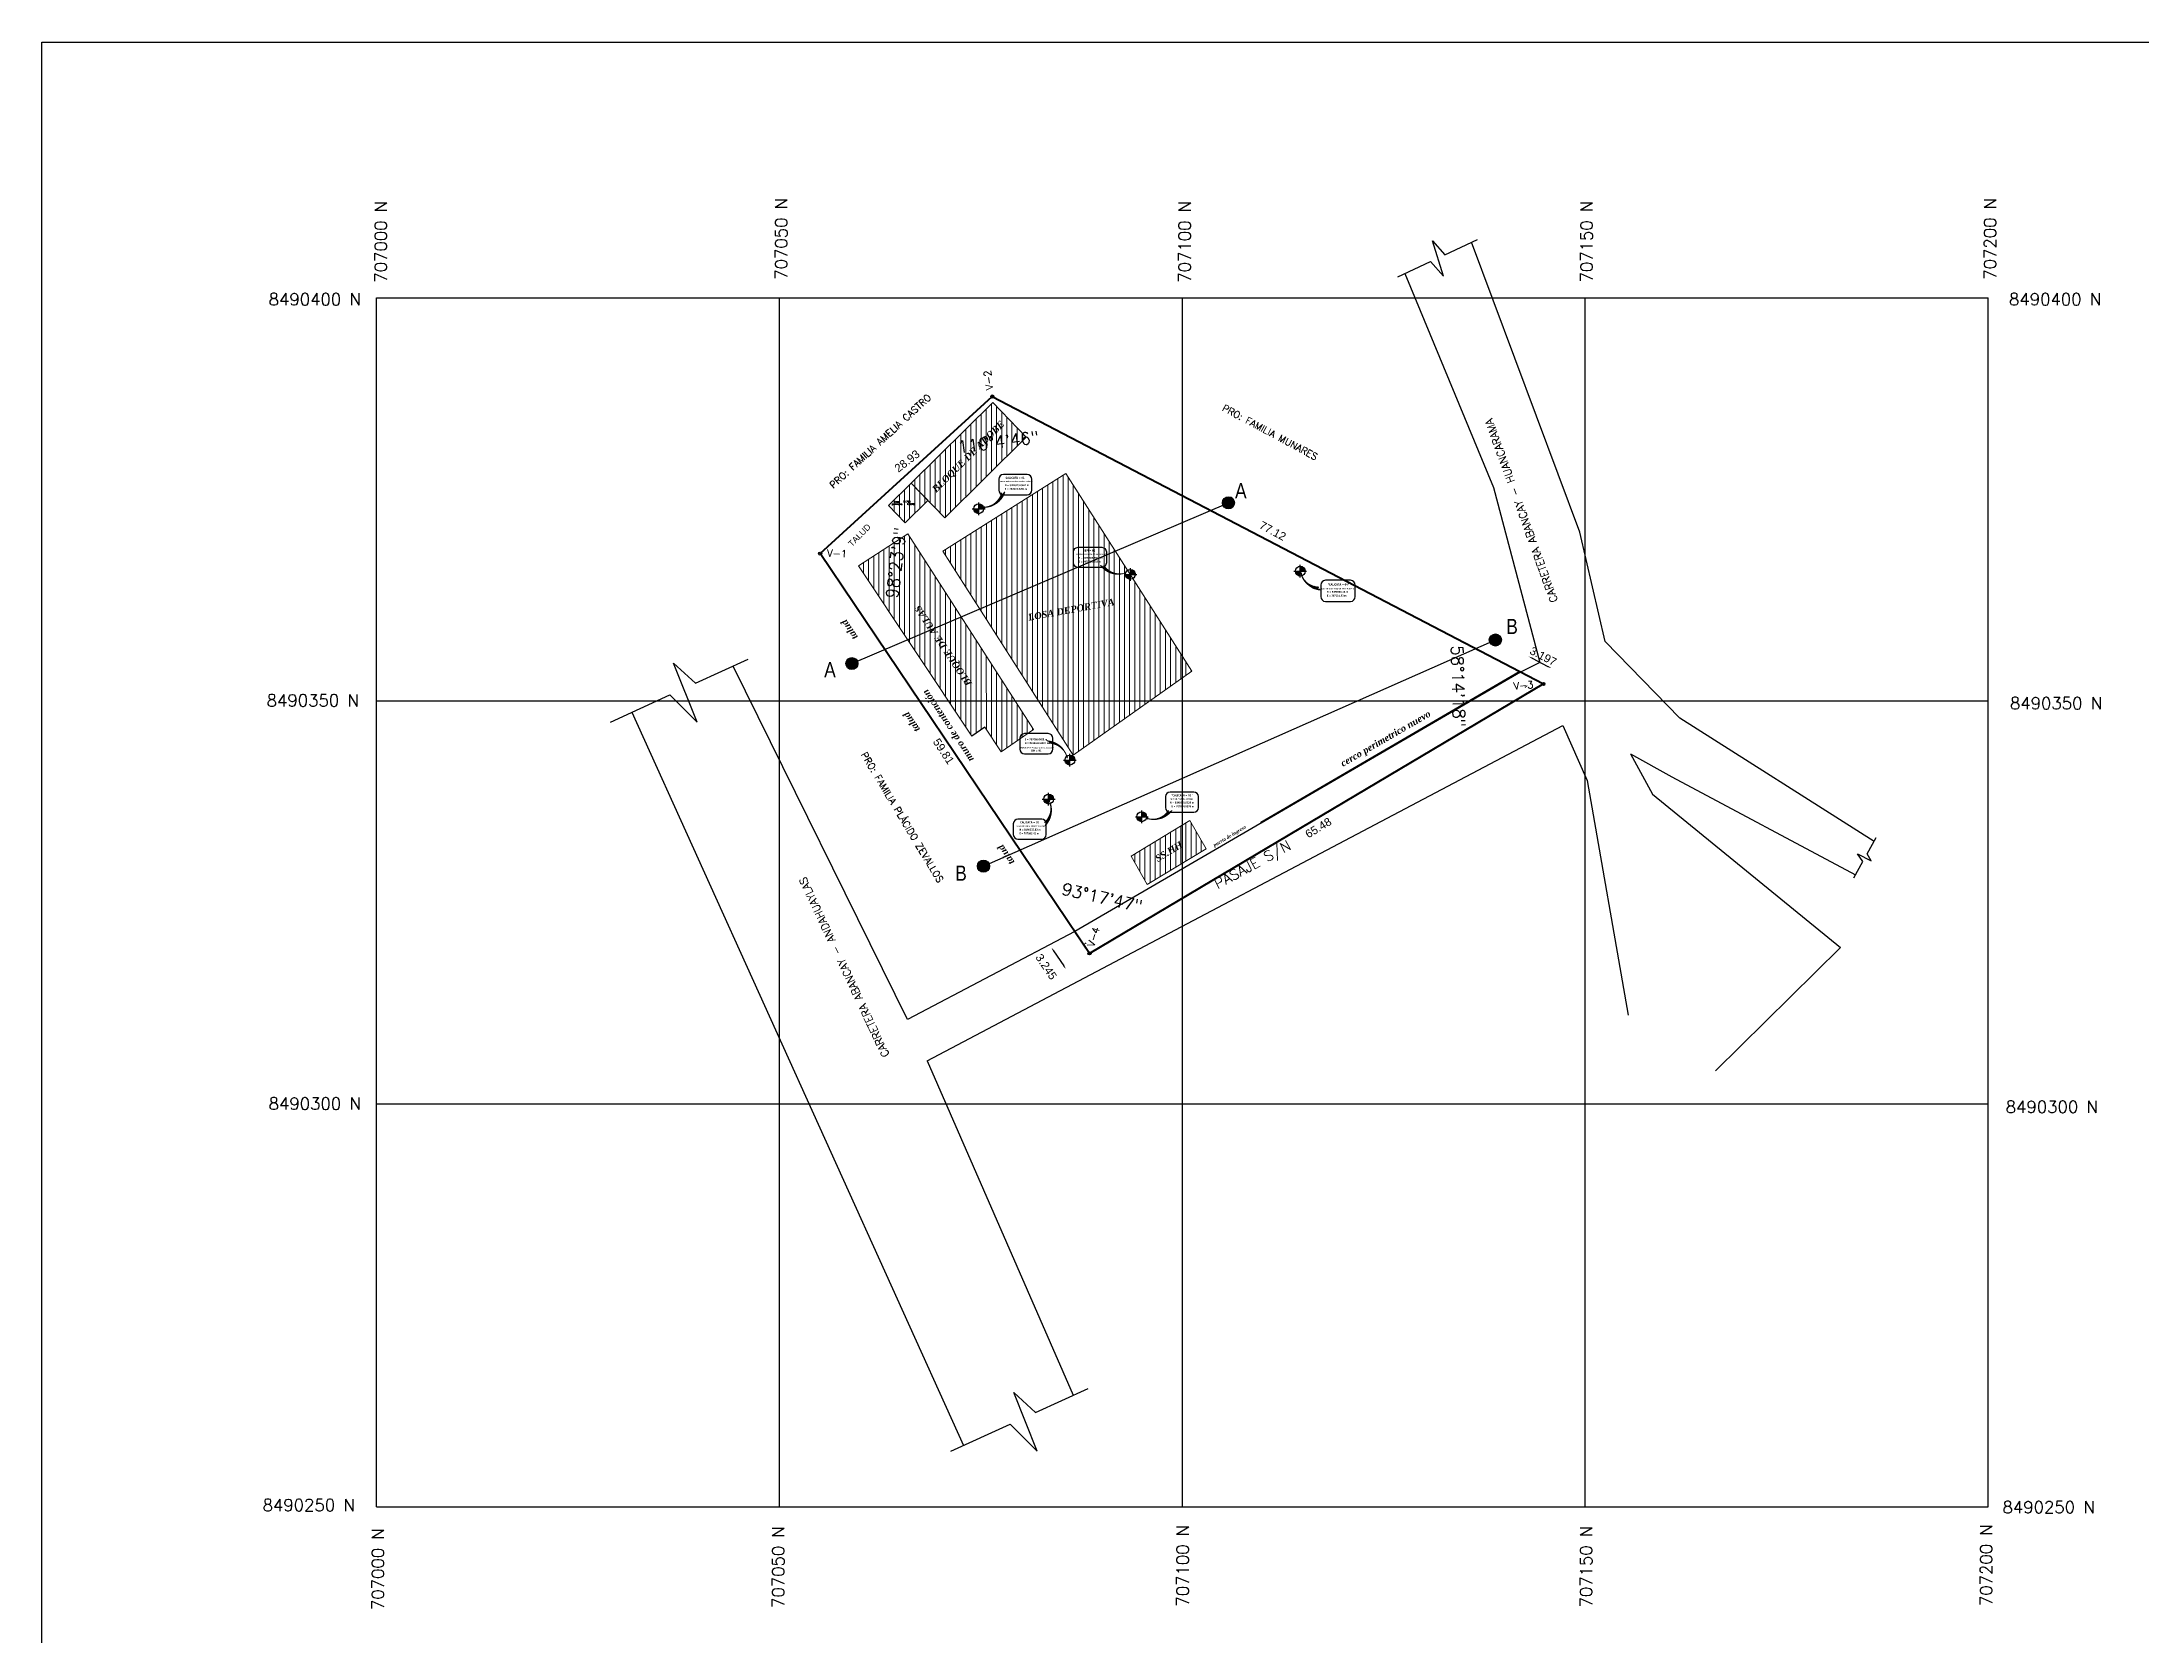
# Model space of a CAD drawing. Header units: metres. Extents: x 706327 to 707479, y 8490049 to 8490642.
# Drawn here: x 706958.5 to 707219.1, y 8490234 to 8490431.8 of the extents above; entities that cross this region are included whole.
import ezdxf
from ezdxf.enums import TextEntityAlignment as Align

# ---------------------------------------------------------------- set-up
doc = ezdxf.new("R2010")
doc.units = ezdxf.units.M
for name, color, linetype, lineweight in [('A-ACOTACION', 7, 'Continuous', 9), ('auxiliar', 1, 'Continuous', 9), ('BLOQUES', 7, 'Continuous', 60), ('COTAS', 40, 'Continuous', 5), ('detalles', 84, 'Continuous', 25), ('V-INTEREG', 5, 'Continuous', 5)]:
    doc.layers.add(name, color=color, linetype=linetype, lineweight=lineweight)
for name, color, linetype in [('C-ANNO-MATC-TEXT', 150, 'Continuous'), ('C-HYDR-CTCH-HDPT', 2, 'Continuous'), ('C-PROP-BRNG', 92, 'Continuous'), ('C-PROP-TEXT', 92, 'Continuous'), ('C-ROAD-SECT-DIAG', 212, 'Continuous'), ('C-ROAD-TEXT', 11, 'Continuous'), ('C-SSWR-PIPE-PATT', 7, 'Continuous'), ('C-STRM-STRC', 170, 'Continuous'), ('CALLES', 7, 'Continuous'), ('graf-02', 4, 'Continuous'), ('V-SITE-VEGE', 80, 'Continuous')]:
    doc.layers.add(name, color=color, linetype=linetype)
doc.styles.add('COTAS', font='arial.ttf')
doc.styles.add('MtXpl_Palatino_Linot', font='')
doc.styles.add('MtXpl_Verdana', font='')
doc.styles.add('ROMANT', font='romant.shx')
doc.styles.get("Standard").update_dxf_attribs({"font": 'simplex.shx'})
doc.styles.get('MtXpl_Palatino_Linot').set_extended_font_data('Palatino Linotype', italic=True, bold=True)
doc.styles.get('MtXpl_Verdana').set_extended_font_data('Verdana', bold=True)
doc.dimstyles.new('ESC. 1.1000', dxfattribs={"dimscale": 0, "dimtxt": 1.5, "dimasz": 0.05, "dimexe": 0.15, "dimexo": 0.1, "dimgap": 0.1, "dimtad": 1, "dimtoh": 1, "dimzin": 4, "dimdsep": 46, "dimtxsty": 'Standard', "dimblk": 'DOT', "dimcen": 0.25, "dimse1": 1, "dimse2": 1, "dimsd1": 1, "dimsd2": 1, "dimaunit": 1, "dimadec": 4, "dimazin": 3, "dimtfac": 1, "dimtix": 1, "dimtmove": 1, "dimatfit": 2, "dimldrblk": 'DOT', "dimfxl": 1, "dimarcsym": 1})
doc.dimstyles.new('GenAng', dxfattribs={"dimtxt": 1, "dimasz": 0.5, "dimexe": 0.18, "dimexo": 0.0625, "dimgap": 0.1, "dimtad": 0, "dimdec": 3, "dimzin": 1, "dimdsep": 46, "dimtxsty": 'COTAS', "dimcen": 0.09, "dimse1": 1, "dimse2": 1, "dimaunit": 1, "dimadec": 3, "dimazin": 0, "dimtfac": 1, "dimtdec": 3, "dimtofl": 0, "dimtmove": 2, "dimatfit": 3, "dimfxl": 1, "dimtolj": 1, "dimtzin": 1, "dimarcsym": 0})

# ---------------------------------------------------------------- blocks, each defined once
blk = doc.blocks.new('bm')
for p, q in [((-0.13, 0), (0.13, 0)), ((0, -0.13), (0, 0.13))]:
    blk.add_line(p, q)
at = {"const_width": 0.1}
for points in [[(-0.05, 0, 0.414214), (0, -0.05, 1)], [(0.05, 0, 0.414214), (0, 0.05, 1)]]:
    blk.add_lwpolyline(points, format="xyb", dxfattribs=at)
blk.add_circle((0, 0), 0.1)
blk = doc.blocks.new('*D64')
at = {"layer": 'C-STRM-STRC', "color": 0, "lineweight": -2, "transparency": 16777216}
blk.add_line((707084.03, 8490318.99), (707085.28, 8490317.13), dxfattribs=at)
at = {"layer": 'C-STRM-STRC', "color": 0, "lineweight": 40, "transparency": 16777216}
for points in [[(707084.09, 8490319.04), (707083.96, 8490318.94), (707083.75, 8490319.41)], [(707085.35, 8490317.18), (707085.21, 8490317.08), (707085.56, 8490316.71)]]:
    blk.add_solid(points, dxfattribs=at)
at = {"layer": 'Defpoints', "color": 0, "lineweight": 40, "transparency": 16777216}
for p in [(707086.67, 8490321.38), (707088.49, 8490318.69), (707085.56, 8490316.71)]:
    blk.add_point(p, dxfattribs=at)
at = {"layer": 'C-STRM-STRC', "color": 0, "lineweight": 40, "transparency": 16777216, "insert": (707083.11, 8490317.02), "char_height": 1, "attachment_point": 5, "rotation": 303.9889, "style": 'COTAS'}
blk.add_mtext('\\A1;3.245', dxfattribs=at)
blk = doc.blocks.new('*D65')
at = {"layer": 'C-STRM-STRC', "color": 0, "lineweight": -2, "transparency": 16777216}
blk.add_line((707143.42, 8490355.3), (707145.37, 8490354.29), dxfattribs=at)
at = {"layer": 'C-STRM-STRC', "color": 0, "lineweight": 40, "transparency": 16777216}
for points in [[(707143.46, 8490355.38), (707143.38, 8490355.23), (707142.97, 8490355.53)], [(707145.4, 8490354.36), (707145.33, 8490354.21), (707145.81, 8490354.06)]]:
    blk.add_solid(points, dxfattribs=at)
at = {"layer": 'Defpoints', "color": 0, "lineweight": 40, "transparency": 16777216}
for p in [(707141.96, 8490353.59), (707144.79, 8490352.11), (707145.81, 8490354.06)]:
    blk.add_point(p, dxfattribs=at)
at = {"layer": 'C-STRM-STRC', "color": 0, "lineweight": 40, "transparency": 16777216, "insert": (707144.78, 8490355.54), "char_height": 1, "attachment_point": 5, "rotation": 332.4541, "style": 'COTAS'}
blk.add_mtext('\\A1;3.197', dxfattribs=at)
blk = doc.blocks.new('*D66')
at = {"layer": 'Defpoints', "color": 0, "lineweight": 40, "transparency": 16777216}
for p in [(707076.42, 8490387.77), (707065.39, 8490370.02), (707055.05, 8490368.28), (707055.05, 8490368.28), (707088.49, 8490318.69)]:
    blk.add_point(p, dxfattribs=at)
at = {"layer": 'C-HYDR-CTCH-HDPT', "color": 0, "lineweight": 40, "transparency": 16777216, "insert": (707064.47, 8490367.15), "char_height": 1.5, "attachment_point": 5, "rotation": 83.1818}
blk.add_mtext('98°23\'9"', dxfattribs=at)
blk = doc.blocks.new('_Dot')
at = {"layer": 'graf-02', "color": 0, "lineweight": -2}
blk.add_line((-0.5, 0), (-1, 0), dxfattribs=at)
at = {"layer": 'graf-02', "color": 0, "const_width": 0.5}
blk.add_lwpolyline([(-0.25, 0, 1), (0.25, 0, 1)], format="xyb", close=True, dxfattribs=at)
blk = doc.blocks.new('*D67')
at = {"layer": 'Defpoints', "color": 0, "lineweight": 40, "transparency": 16777216}
for p in [(707076.42, 8490387.77), (707133.36, 8490353.74), (707144.79, 8490352.11), (707144.79, 8490352.11), (707088.49, 8490318.69)]:
    blk.add_point(p, dxfattribs=at)
at = {"layer": 'C-HYDR-CTCH-HDPT', "color": 0, "lineweight": 40, "transparency": 16777216, "insert": (707134.24, 8490351.82), "char_height": 1.5, "attachment_point": 5, "rotation": 271.5733}
blk.add_mtext('58°14\'18"', dxfattribs=at)
blk = doc.blocks.new('*D68')
at = {"layer": 'Defpoints', "color": 0, "lineweight": 40, "transparency": 16777216}
for p in [(707055.05, 8490368.28), (707144.79, 8490352.11), (707091.38, 8490324.08), (707088.49, 8490318.69), (707088.49, 8490318.69)]:
    blk.add_point(p, dxfattribs=at)
at = {"layer": 'C-HYDR-CTCH-HDPT', "color": 0, "lineweight": 40, "transparency": 16777216, "insert": (707090.04, 8490325.62), "char_height": 1.5, "attachment_point": 5, "rotation": 347.3406}
blk.add_mtext('93°17\'47"', dxfattribs=at)
blk = doc.blocks.new('*D69')
at = {"layer": 'Defpoints', "color": 0, "lineweight": 40, "transparency": 16777216}
for p in [(707076.42, 8490387.77), (707076.42, 8490387.77), (707079.33, 8490381.75), (707055.05, 8490368.28), (707144.79, 8490352.11)]:
    blk.add_point(p, dxfattribs=at)
at = {"layer": 'C-HYDR-CTCH-HDPT', "color": 0, "lineweight": 40, "transparency": 16777216, "insert": (707077.15, 8490382.13), "char_height": 1.5, "attachment_point": 5, "rotation": 7.4144}
blk.add_mtext('110°4\'46"', dxfattribs=at)

msp = doc.modelspace()

# ---------------------------------------------------------------- hatches: boundary and pattern name
at = {"layer": 'BLOQUES', "lineweight": 0}
h = msp.add_hatch(dxfattribs=at)
h.set_pattern_fill('ANSI31', color=256, scale=0.2, angle=45)
h.paths.add_polyline_path([(707085.5902, 8490378.1351), (707085.3686, 8490378.1351), (707070.3692, 8490368.636), (707070.3692, 8490368.4162), (707086.3735, 8490343.3887), (707086.5792, 8490343.3887), (707101.0801, 8490353.6171), (707101.0801, 8490353.8444), (707093.8552, 8490365.1743, -0.57413081), (707092.9459, 8490365.7051, -0.24190435), (707093.2006, 8490366.2007)])
h.paths.add_polyline_path([(707096.2915, 8490360.8789), (707096.4915, 8490360.8789), (707096.4915, 8490360.6789), (707096.2915, 8490360.6789)], flags=16)
h.paths.add_polyline_path([(707080.5265, 8490382.6438), (707080.5265, 8490382.8465), (707076.5631, 8490386.9482), (707076.3657, 8490386.9482), (707066.365, 8490377.0255), (707070.5184, 8490372.7271), (707070.532, 8490372.7271)])
h.paths.add_polyline_path([(707067.6278, 8490374.0874), (707067.6278, 8490374.2857), (707067.8295, 8490374.2857), (707068.4361, 8490374.8821), (707066.365, 8490377.0255), (707063.5341, 8490374.2421), (707065.5253, 8490372.2168), (707065.7253, 8490372.2168)])
h.paths.add_polyline_path([(707066.0036, 8490370.6254), (707065.7842, 8490370.6254), (707059.9215, 8490366.8461), (707059.9215, 8490366.6312), (707062.2388, 8490363.1451), (707062.3494, 8490363.1451), (707062.3494, 8490362.9787), (707064.4927, 8490359.7542), (707064.6112, 8490359.7542), (707064.6112, 8490359.576), (707066.7728, 8490356.324), (707066.8876, 8490356.324), (707066.8876, 8490356.1512), (707069.266, 8490352.5732), (707069.3299, 8490352.5732), (707069.3299, 8490352.4771), (707071.5436, 8490349.1467), (707071.5979, 8490349.1467), (707071.5979, 8490349.065), (707073.8145, 8490345.7302), (707074.0258, 8490345.7302), (707075.0913, 8490346.4657), (707075.0913, 8490346.618), (707075.312, 8490346.618), (707075.4793, 8490346.7335), (707077.4414, 8490343.7816), (707077.6527, 8490343.7816), (707081.4327, 8490346.3908), (707081.4327, 8490346.6154)])
h.paths.add_polyline_path([(707073.4454, 8490358.5725), (707073.6454, 8490358.5725), (707073.6454, 8490358.3725), (707073.4454, 8490358.3725)], flags=16)
h.paths.add_polyline_path([(707101.0041, 8490335.0567), (707100.8474, 8490335.0567), (707100.8474, 8490335.096), (707093.7594, 8490330.7913), (707093.7594, 8490330.6305), (707093.7161, 8490330.6305), (707095.5576, 8490327.3838), (707095.6318, 8490327.3838), (707095.6318, 8490327.4838), (707095.8318, 8490327.4838), (707095.8318, 8490327.3838), (707095.9286, 8490327.3838), (707102.8406, 8490331.5817), (707102.8406, 8490331.7424), (707102.8839, 8490331.7424)])
h.paths.add_polyline_path([(707096.6415, 8490360.6289), (707097.9225, 8490360.6289), (707097.9225, 8490360.9289), (707096.6415, 8490360.9289)], flags=24)
h.paths.add_polyline_path([(707096.6415, 8490360.2289), (707097.5987, 8490360.2289), (707097.5987, 8490360.5289), (707096.6415, 8490360.5289)], flags=24)
h.paths.add_polyline_path([(707070.5192, 8490368.4226), (707071.8097, 8490368.4226), (707071.8097, 8490368.7226), (707070.5192, 8490368.7226)], flags=24)
h.paths.add_polyline_path([(707070.5192, 8490368.8226), (707070.9049, 8490368.8226), (707070.9049, 8490369.1226), (707070.5192, 8490369.1226)], flags=25)
h.paths.add_polyline_path([(707070.5192, 8490368.0226), (707071.3335, 8490368.0226), (707071.3335, 8490368.3226), (707070.5192, 8490368.3226)], flags=25)
h.paths.add_polyline_path([(707075.2436, 8490358.899), (707076.515, 8490358.899), (707076.515, 8490359.199), (707075.2436, 8490359.199)], flags=25)
h.paths.add_polyline_path([(707082.916, 8490347.1079), (707084.1112, 8490347.1079), (707084.1112, 8490347.4079), (707082.916, 8490347.4079)], flags=25)
h.paths.add_polyline_path([(707086.6874, 8490343.5387), (707087.1112, 8490343.5387), (707087.1112, 8490343.8387), (707086.6874, 8490343.8387)], flags=24)
h.paths.add_polyline_path([(707085.7765, 8490377.6851), (707086.5907, 8490377.6851), (707086.5907, 8490377.9851), (707085.7765, 8490377.9851)], flags=24)
h.paths.add_polyline_path([(707080.7675, 8490359.6677), (707092.0126, 8490361.7158), (707091.7749, 8490363.021), (707080.5298, 8490360.9729)], flags=24)
h.paths.add_polyline_path([(707076.7165, 8490386.4792), (707078.9498, 8490386.4792), (707078.9498, 8490386.7982), (707076.7165, 8490386.7982)], flags=24)
h.paths.add_polyline_path([(707070.7861, 8490372.9702), (707071.0195, 8490372.9702), (707071.0195, 8490373.2702), (707070.7861, 8490373.2702)], flags=25)
h.paths.add_polyline_path([(707070.775, 8490372.9771), (707070.9988, 8490372.9771), (707070.9988, 8490373.2771), (707070.775, 8490373.2771)], flags=24)
h.paths.add_polyline_path([(707067.9778, 8490374.0357), (707069.2493, 8490374.0357), (707069.2493, 8490374.3357), (707067.9778, 8490374.3357)], flags=25)
h.paths.add_polyline_path([(707069.6402, 8490375.2034), (707078.5927, 8490384.0822), (707077.3932, 8490385.2916), (707068.4408, 8490376.4128)], flags=24)
h.paths.add_polyline_path([(707067.9778, 8490374.4357), (707068.3636, 8490374.4357), (707068.3636, 8490374.7357), (707067.9778, 8490374.7357)], flags=24)
h.paths.add_polyline_path([(707065.8736, 8490372.3668), (707066.2688, 8490372.3668), (707066.2688, 8490372.6668), (707065.8736, 8490372.6668)], flags=24)
h.paths.add_polyline_path([(707073.7954, 8490358.3225), (707075.0764, 8490358.3225), (707075.0764, 8490358.6225), (707073.7954, 8490358.6225)], flags=24)
h.paths.add_polyline_path([(707077.7579, 8490343.9316), (707078.096, 8490343.9316), (707078.096, 8490344.2316), (707077.7579, 8490344.2316)], flags=24)
h.paths.add_polyline_path([(707075.4413, 8490346.368), (707076.7223, 8490346.368), (707076.7223, 8490346.668), (707075.4413, 8490346.668)], flags=25)
h.paths.add_polyline_path([(707075.4413, 8490346.768), (707075.8747, 8490346.768), (707075.8747, 8490347.068), (707075.4413, 8490347.068)], flags=24)
h.paths.add_polyline_path([(707075.4413, 8490345.949), (707077.6747, 8490345.949), (707077.6747, 8490346.268), (707075.4413, 8490346.268)], flags=25)
h.paths.add_polyline_path([(707074.131, 8490345.8802), (707074.5548, 8490345.8802), (707074.5548, 8490346.1802), (707074.131, 8490346.1802)], flags=24)
h.paths.add_polyline_path([(707071.7479, 8490348.8967), (707073.0383, 8490348.8967), (707073.0383, 8490349.1967), (707071.7479, 8490349.1967)], flags=24)
h.paths.add_polyline_path([(707071.7479, 8490349.2967), (707072.1717, 8490349.2967), (707072.1717, 8490349.5967), (707071.7479, 8490349.5967)], flags=24)
h.paths.add_polyline_path([(707069.4799, 8490352.3232), (707070.7703, 8490352.3232), (707070.7703, 8490352.6232), (707069.4799, 8490352.6232)], flags=24)
h.paths.add_polyline_path([(707069.4799, 8490352.7232), (707069.9037, 8490352.7232), (707069.9037, 8490353.0232), (707069.4799, 8490353.0232)], flags=24)
h.paths.add_polyline_path([(707067.0376, 8490356.074), (707068.3281, 8490356.074), (707068.3281, 8490356.374), (707067.0376, 8490356.374)], flags=24)
h.paths.add_polyline_path([(707067.0376, 8490356.474), (707067.6138, 8490356.474), (707067.6138, 8490356.774), (707067.0376, 8490356.774)], flags=24)
h.paths.add_polyline_path([(707064.7612, 8490359.5042), (707066.0516, 8490359.5042), (707066.0516, 8490359.8042), (707064.7612, 8490359.8042)], flags=24)
h.paths.add_polyline_path([(707064.7612, 8490359.9042), (707065.2516, 8490359.9042), (707065.2516, 8490360.2042), (707064.7612, 8490360.2042)], flags=24)
h.paths.add_polyline_path([(707062.4994, 8490362.8951), (707063.7803, 8490362.8951), (707063.7803, 8490363.1951), (707062.4994, 8490363.1951)], flags=24)
h.paths.add_polyline_path([(707062.4994, 8490363.2951), (707063.0756, 8490363.2951), (707063.0756, 8490363.5951), (707062.4994, 8490363.5951)], flags=24)
h.paths.add_polyline_path([(707060.0715, 8490366.6317), (707061.2668, 8490366.6317), (707061.2668, 8490366.9317), (707060.0715, 8490366.9317)], flags=24)
h.paths.add_polyline_path([(707060.0715, 8490367.0317), (707060.6572, 8490367.0317), (707060.6572, 8490367.3317), (707060.0715, 8490367.3317)], flags=25)
h.paths.add_polyline_path([(707060.0715, 8490366.2126), (707062.3049, 8490366.2126), (707062.3049, 8490366.5317), (707060.0715, 8490366.5317)], flags=25)
h.paths.add_polyline_path([(707065.1575, 8490362.1962), (707066.3065, 8490371.8063), (707063.7887, 8490372.1073), (707062.6397, 8490362.4972)], flags=9)
h.paths.add_polyline_path([(707074.5596, 8490352.2754), (707067.683, 8490362.5184), (707066.2688, 8490361.569), (707073.1454, 8490351.326)], flags=24)
h.paths.add_polyline_path([(707093.9094, 8490330.5805), (707095.1903, 8490330.5805), (707095.1903, 8490330.8805), (707093.9094, 8490330.8805)], flags=24)
h.paths.add_polyline_path([(707093.9094, 8490330.9805), (707094.3332, 8490330.9805), (707094.3332, 8490331.2805), (707093.9094, 8490331.2805)], flags=25)
h.paths.add_polyline_path([(707093.9094, 8490330.1615), (707096.1427, 8490330.1615), (707096.1427, 8490330.4805), (707093.9094, 8490330.4805)], flags=25)
h.paths.add_polyline_path([(707095.9818, 8490327.2338), (707097.2723, 8490327.2338), (707097.2723, 8490327.5338), (707095.9818, 8490327.5338)], flags=9)
h.paths.add_polyline_path([(707095.9818, 8490327.6338), (707096.3961, 8490327.6338), (707096.3961, 8490327.9338), (707095.9818, 8490327.9338)], flags=24)
h.paths.add_polyline_path([(707096.9056, 8490329.6577), (707100.3638, 8490331.8013), (707099.6653, 8490332.9281), (707096.2071, 8490330.7846)], flags=24)
at = {"layer": 'V-INTEREG', "lineweight": 0}
h = msp.add_hatch(dxfattribs=at)
h.set_pattern_fill('ANSI31', color=8, scale=0.027191, angle=-193.688975, style=0)
h.set_pattern_definition([(211.311025, (707076.1528444, 8490370.2434362), (0.0017663499, -0.0029038762), [])])
edge = h.paths.add_edge_path()
edge.add_line((707077.9639, 8490375.9357), (707077.6705, 8490375.582))
edge.add_line((707077.6705, 8490375.582), (707077.5641, 8490375.8112))
edge.add_arc((707075.3127, 8490376.3435), 2.3134, 273.126986, 346.699516, ccw=False)
edge.add_arc((707075.3425, 8490376.7884), 2.7566, 272.004722, 341.981115)
h.paths.add_polyline_path([(707075.4952, 8490374.1079), (707075.4389, 8490374.0335), (707075.5179, 8490373.9697), (707075.2427, 8490374.0056)])
h = msp.add_hatch(dxfattribs=at)
h.set_pattern_fill('ANSI31', color=8, scale=0.027191, angle=-212.683187, style=0)
h.set_pattern_definition([(192.31681, (707093.7149384, 8490362.03493), (0.0007250424, -0.003320663), [])])
edge = h.paths.add_edge_path()
edge.add_line((707089.831, 8490366.8278), (707090.2235, 8490366.5888))
edge.add_line((707090.2235, 8490366.5888), (707090.2495, 8490366.8403))
edge.add_arc((707092.2051, 8490368.0763), 2.3134, 212.294696, 285.867226)
edge.add_arc((707092.0321, 8490368.4873), 2.7566, 217.013097, 286.98949, ccw=False)
h.paths.add_polyline_path([(707092.7602, 8490365.9031), (707092.8376, 8490365.851), (707092.7837, 8490365.765), (707093.0323, 8490365.8884)])
h = msp.add_hatch(dxfattribs=at)
h.set_pattern_fill('ANSI31', color=8, scale=0.027191, angle=-73.516556, style=0)
h.set_pattern_definition([(331.483444, (707119.3110827, 8490371.6243013), (0.0016226757, 0.0029865386), [])])
edge = h.paths.add_edge_path()
edge.add_line((707117.1306, 8490363.7695), (707116.7214, 8490363.9786))
edge.add_line((707116.7214, 8490363.9786), (707116.9218, 8490364.1325))
edge.add_arc((707116.9495, 8490366.4457), 2.3134, 195.742264, 269.314794, ccw=False)
edge.add_arc((707117.3902, 8490366.5139), 2.7566, 194.62, 264.596393)
h.paths.add_polyline_path([(707114.8078, 8490365.7795), (707114.7229, 8490365.8181), (707114.6779, 8490365.7271), (707114.6527, 8490366.0035)])
h = msp.add_hatch(dxfattribs=at)
h.set_pattern_fill('ANSI31', color=8, scale=0.027191, angle=-156.38919, style=0)
h.set_pattern_definition([(248.61081, (707089.3194692, 8490340.8108893), (0.0031647951, -0.0012395809), [])])
edge = h.paths.add_edge_path()
edge.add_line((707083.1769, 8490345.0799), (707083.5936, 8490344.886))
edge.add_line((707083.5936, 8490344.886), (707083.3989, 8490344.7248))
edge.add_arc((707083.4559, 8490342.4121), 2.3134, 17.838777, 91.411307, ccw=False)
edge.add_arc((707083.0179, 8490342.3279), 2.7566, 16.716513, 86.692906)
h.paths.add_polyline_path([(707085.5718, 8490343.1563), (707085.658, 8490343.1208), (707085.6997, 8490343.2134), (707085.7349, 8490342.9381)])
h = msp.add_hatch(dxfattribs=at)
h.set_pattern_fill('ANSI31', color=8, scale=0.027191, angle=-113.904617, style=0)
h.set_pattern_definition([(291.095383, (707087.113911, 8490339.0816115), (0.00317111, 0.001223336), [])])
edge = h.paths.add_edge_path()
edge.add_line((707082.9699, 8490334.5117), (707083.1462, 8490334.9361))
edge.add_line((707083.1462, 8490334.9361), (707082.8937, 8490334.9234))
edge.add_arc((707081.3738, 8490336.6675), 2.3134, 311.073266, 384.645797)
edge.add_arc((707080.9939, 8490336.4338), 2.7566, 315.791668, 385.76806, ccw=False)
h.paths.add_polyline_path([(707083.4368, 8490337.5477), (707083.4764, 8490337.6322), (707083.5697, 8490337.592), (707083.4097, 8490337.8188)])
h = msp.add_hatch(dxfattribs=at)
h.set_pattern_fill('ANSI31', color=8, scale=0.027191, angle=-212.683187, style=0)
h.set_pattern_definition([(192.31681, (707094.9245115, 8490331.5983364), (0.0007250424, -0.003320663), [])])
edge = h.paths.add_edge_path()
edge.add_line((707098.6897, 8490336.3912), (707098.2971, 8490336.1523))
edge.add_line((707098.2971, 8490336.1523), (707098.2711, 8490336.4037))
edge.add_arc((707096.3155, 8490337.6397), 2.3134, 254.132774, 327.705304, ccw=False)
edge.add_arc((707096.4885, 8490338.0507), 2.7566, 253.01051, 322.986903)
h.paths.add_polyline_path([(707095.7604, 8490335.4665), (707095.683, 8490335.4144), (707095.737, 8490335.3284), (707095.4884, 8490335.4518)])

# ---------------------------------------------------------------- linework, layer by layer
msp.add_line((707075.4793, 8490346.7335), (707073.881, 8490345.6302))
at = {"flags": 128}
for points in [[(707126.7338, 8490402.638), (707130.7916, 8490404.5388), (707132.4217, 8490402.7011), (707131.0422, 8490407.0989), (707132.5736, 8490405.3736), (707136.6384, 8490407.2777)], [(707185.8296, 8490332.5765), (707161.7302, 8490347.8694), (707152.4628, 8490357.3927), (707149.3302, 8490370.9602), (707135.8883, 8490406.9263)], [(707127.6085, 8490403.0477), (707138.6237, 8490376.4735), (707144.3665, 8490354.789), (707141.9596, 8490353.589)], [(707058.9961, 8490354.638), (707105.7167, 8490374.5785)], [(707029.0523, 8490347.3874), (707036.415, 8490350.7525), (707039.7762, 8490347.3852), (707036.8661, 8490354.6784), (707039.5769, 8490352.1976), (707046.1104, 8490355.1837)], [(707086.6722, 8490321.3777), (707065.8757, 8490310.4629), (707044.2527, 8490354.3347)], [(707031.6962, 8490348.5958), (707072.8472, 8490257.6302)], [(707068.3482, 8490305.3655), (707147.2335, 8490346.9609), (707150.2234, 8490340.1145), (707155.3288, 8490311.0104)], [(707155.6151, 8490343.459), (707158.3314, 8490338.4295), (707181.6747, 8490319.4067), (707166.1589, 8490304.1007)], [(707155.6151, 8490343.459), (707160.7364, 8490340.5981), (707183.5101, 8490328.4231)], [(707183.3076, 8490328.0605), (707184.4456, 8490330.0983), (707183.7656, 8490331.0215), (707185.4788, 8490330.1559), (707184.9688, 8490331.0351), (707186.0962, 8490333.054)], [(707068.3482, 8490305.3655), (707086.4543, 8490263.8491)], [(707071.2538, 8490256.9019), (707078.6165, 8490260.267), (707081.9778, 8490256.8996), (707079.0676, 8490264.1929), (707081.7784, 8490261.7121), (707088.3119, 8490264.6982)]]:
    msp.add_lwpolyline(points, dxfattribs=at)
at = {"elevation": 3003, "flags": 128}
msp.add_lwpolyline([(707075.3178, 8490329.5042), (707138.8424, 8490357.5697)], dxfattribs=at)
at = {"lineweight": 40}
for points in [[(707142.4486, 8490351.7565), (707142.5325, 8490351.6125), (707142.9226, 8490351.9362)], [(707088.0252, 8490320.0486), (707088.1091, 8490319.9046), (707087.6351, 8490319.7249)]]:
    msp.add_solid(points, dxfattribs=at)
at = {"layer": 'BLOQUES', "lineweight": 0, "flags": 128}
for points in [[(707080.6265, 8490382.743), (707070.525, 8490372.7202), (707066.365, 8490377.0255), (707076.4665, 8490387.0482)], [(707070.2692, 8490368.5726), (707086.4374, 8490343.2887), (707101.1801, 8490353.6876), (707085.5265, 8490378.2351)], [(707068.4361, 8490374.8821), (707065.6236, 8490372.1168), (707063.5341, 8490374.2421), (707066.365, 8490377.0255)], [(707109.7219, 8490334.9804), (707141.8024, 8490353.671), (707141.9596, 8490353.589), (707109.7975, 8490334.8509)], [(707102.9406, 8490331.6424), (707100.9474, 8490335.1567), (707093.6594, 8490330.7305), (707095.6527, 8490327.2163)]]:
    msp.add_lwpolyline(points, close=True, dxfattribs=at)
msp.add_lwpolyline([(707081.5327, 8490346.4598), (707077.5079, 8490343.6816), (707075.4793, 8490346.7335), (707073.881, 8490345.6302), (707059.8215, 8490366.7817), (707065.9394, 8490370.7254), (707081.5327, 8490346.4598)], dxfattribs=at)
at = {"layer": 'C-ANNO-MATC-TEXT'}
for p, q in [((707000.0002, 8490399.9999), (707200.0002, 8490399.9999)), ((707000.0002, 8490249.9999), (707000.0002, 8490399.9999)), ((707050.0002, 8490249.9999), (707050.0002, 8490399.9999)), ((707100.0002, 8490249.9999), (707100.0002, 8490399.9999)), ((707150.0002, 8490249.9999), (707150.0002, 8490399.9999)), ((707200.0002, 8490249.9999), (707200.0002, 8490399.9999)), ((707000.0002, 8490349.9999), (707200.0002, 8490349.9999)), ((707000.0002, 8490299.9999), (707200.0002, 8490299.9999)), ((707000.0002, 8490249.9999), (707200.0002, 8490249.9999))]:
    msp.add_line(p, q, dxfattribs=at)
at = {"layer": 'C-ROAD-SECT-DIAG', "lineweight": 40, "flags": 128}
msp.add_lwpolyline([(707086.6722, 8490321.3777), (707088.4611, 8490318.7244)], dxfattribs=at)
at = {"layer": 'C-ROAD-TEXT', "color": 4, "linetype": 'Continuous', "lineweight": -3}
for points, elevation in [([(707077.2272, 8490377.5165), (707077.2272, 8490376.1585, 0.41421356), (707077.7936, 8490375.5921), (707080.7451, 8490375.5921, 0.41421356), (707081.3116, 8490376.1585), (707081.3116, 8490377.5165, 0.41421356), (707080.7451, 8490378.0829), (707077.7936, 8490378.0829, 0.41421356)], -3505.372), ([(707090.5686, 8490368.4976), (707090.5686, 8490367.1397, -0.41421356), (707090.0021, 8490366.5732), (707087.0506, 8490366.5732, -0.41421356), (707086.4842, 8490367.1397), (707086.4842, 8490368.4976, -0.41421356), (707087.0506, 8490369.064), (707090.0021, 8490369.064, -0.41421356)], -507.09), ([(707117.1692, 8490364.3752), (707117.1692, 8490362.9493, 0.41421356), (707117.764, 8490362.3546), (707120.8631, 8490362.3546, 0.41421356), (707121.4578, 8490362.9493), (707121.4578, 8490364.3752, 0.41421356), (707120.8631, 8490364.9699), (707117.764, 8490364.9699, 0.41421356)], -177.8796), ([(707083.9289, 8490344.0217), (707083.9289, 8490345.3797, 0.41421356), (707083.3625, 8490345.9461), (707080.411, 8490345.9461, 0.41421356), (707079.8445, 8490345.3797), (707079.8445, 8490344.0217, 0.41421356), (707080.411, 8490343.4553), (707083.3625, 8490343.4553, 0.41421356)], -507.051), ([(707097.905, 8490338.1294), (707097.905, 8490336.7714, 0.41421356), (707098.4715, 8490336.205), (707101.423, 8490336.205, 0.41421356), (707101.9894, 8490336.7714), (707101.9894, 8490338.1294, 0.41421356), (707101.423, 8490338.6958), (707098.4715, 8490338.6958, 0.41421356)], -520.5089)]:
    msp.add_lwpolyline(points, format="xyb", close=True, dxfattribs=dict(at, elevation=elevation))
msp.add_lwpolyline([(707079.0259, 8490334.7762), (707079.0259, 8490333.4182, 0.41421356), (707079.5924, 8490332.8518), (707082.5438, 8490332.8518, 0.41421356), (707083.1103, 8490333.4182), (707083.1103, 8490334.7762, 0.41421356), (707082.5438, 8490335.3426), (707079.5924, 8490335.3426, 0.41421356)], format="xyb", close=True, dxfattribs=at)
at = {"layer": 'C-SSWR-PIPE-PATT'}
for centre in [(707076.4196, 8490387.7737), (707055.0505, 8490368.2784), (707055.0505, 8490368.2784), (707144.7944, 8490352.1104), (707088.4862, 8490318.6872)]:
    msp.add_circle(centre, 0.1964, dxfattribs=at)
at = {"layer": 'V-SITE-VEGE', "flags": 128}
msp.add_lwpolyline([(707086.6722, 8490321.3777), (707055.0505, 8490368.2784), (707076.4196, 8490387.7737), (707141.9596, 8490353.589), (707086.6722, 8490321.3777)], dxfattribs=at)

# ---------------------------------------------------------------- block references
at = {"layer": 'detalles', "linetype": 'Continuous', "xscale": 6.096, "yscale": 6.096, "zscale": 6.096}
for p in [(707074.7281, 8490373.8467), (707093.5555, 8490365.7051, 2998.282), (707114.6294, 8490366.1054), (707086.0421, 8490342.6597, 2998.321), (707083.4072, 8490337.8207), (707094.9578, 8490335.6326)]:
    msp.add_blockref('bm', p, dxfattribs=at)

# ---------------------------------------------------------------- texts
for s, p in [('         perímetro   13.875', (707062.6138, 8490374.319)), ('área   11.794', (707064.242, 8490374.6133))]:
    msp.add_text(s, height=0.2).set_placement(p)
at = {"char_height": 1, "attachment_point": 5, "style": 'COTAS'}
for s, insert, rotation in [('28.93', (707065.8444, 8490379.7675), 37.701128), ('77.12', (707111.2162, 8490371.106), 331.759361), ('59.81', (707070.3692, 8490343.7533), 303.58729), ('65.48', (707116.8759, 8490334.2617), 31.074812)]:
    msp.add_mtext(s, dxfattribs=dict(at, insert=insert, rotation=rotation))
at = {"layer": 'auxiliar', "char_height": 0.9, "attachment_point": 5}
for s, insert, rotation in [('\\A1;V-2', (707075.9333, 8490389.8035), 97.68051), ('\\A1;V-1', (707057.1532, 8490368.3119), 357.715329), ('\\A1;V-3', (707142.3315, 8490351.9379), 4.766688), ('\\A1;V-4', (707088.9856, 8490320.73), 73.061404)]:
    msp.add_mtext(s, dxfattribs=dict(at, insert=insert, rotation=rotation))
at = {"layer": 'BLOQUES', "lineweight": 25, "char_height": 1.5, "attachment_point": 5, "rotation": 90}
for s, insert in [('707000 N', (707000.5336, 8490406.9833)), ('707050 N', (707050.2243, 8490407.3503)), ('707100 N', (707100.2876, 8490406.9788)), ('707150 N', (707150.1636, 8490407.0058)), ('707200 N', (707200.2269, 8490407.3503)), ('707050 N', (707049.8522, 8490242.5517)), ('707100 N', (707100.0396, 8490242.7155)), ('707150 N', (707150.1029, 8490242.6049)), ('707200 N', (707199.744, 8490242.7791)), ('707000 N', (707000.1715, 8490242.2862))]:
    msp.add_mtext(s, dxfattribs=dict(at, insert=insert))
at = {"layer": 'BLOQUES', "lineweight": 25, "char_height": 1.5, "attachment_point": 5}
for s, insert in [('8490400 N', (706992.3426, 8490399.84)), ('8490400 N', (707208.3051, 8490399.8482)), ('8490350 N', (706992.0949, 8490350.0718)), ('8490350 N', (707208.4159, 8490349.7216)), ('8490300 N', (706992.3404, 8490300.0411)), ('8490300 N', (707207.8934, 8490299.6454)), ('8490250 N', (706991.5908, 8490250.2255)), ('8490250 N', (707207.4975, 8490249.9711))]:
    msp.add_mtext(s, dxfattribs=dict(at, insert=insert))
at = {"layer": 'C-PROP-BRNG', "color": 42, "style": 'MtXpl_Palatino_Linot'}
for s, rotation, p in [('BLOQUE DE ADOBE', 44.763356, (707069.4465, 8490375.8019)), ('LOSA DEPORTIVA', 10.322382, (707080.9407, 8490359.9507)), ('BLOQUE DE AULAS', 123.875011, (707073.9353, 8490352.1982)), ('SS.HH', 31.792076, (707096.9634, 8490329.9838))]:
    msp.add_text(s, height=0.84375, rotation=rotation, dxfattribs=at).set_placement(p)
at = {"layer": 'C-PROP-BRNG', "color": 0, "style": 'MtXpl_Palatino_Linot'}
for s, height, rotation, p in [('talud', 0.84375, 124.239359, (707059.7671, 8490357.9681)), ('muro de contención ', 0.84375, 123.557617, (707074.1527, 8490342.7933)), ('talud', 0.84375, 124.239359, (707067.4861, 8490346.5071)), ('cerco perimetrico nuevo', 0.84375, 30.069977, (707119.9377, 8490341.8251)), ('puerta de ingreso', 0.421875, 30.844312, (707103.9881, 8490331.883, -1497.5)), ('talud', 0.84375, 124.239359, (707079.2, 8490330.0456))]:
    msp.add_text(s, height=height, rotation=rotation, dxfattribs=at).set_placement(p)
at = {"layer": 'C-ROAD-TEXT', "color": 6, "style": 'MtXpl_Verdana', "width": 0.75}
for s, height, p in [('CALICATA = 01', 0.257812, (707078.0731, 8490377.5591, -3568.7534)), ('ENTRE EL BLOQUE DE ADOBE Y LA LOSA  DEPORTIVA', 0.130913, (707077.2485, 8490377.1814, -3438.2777)), ('N = 9490373.8467 m', 0.234375, (707077.971, 8490376.6547, -3505.372)), ('E = 707074.7281 m', 0.234375, (707077.9746, 8490376.1875, -3505.372)), ('"CALICATA = 04"', 0.257812, (707118.0414, 8490364.3265, -90.2191)), ('"INICIO DEL TALUD DETRAS DEL CERCO PERIMETRICO"', 0.130913, (707117.1955, 8490363.8398, -26.8377)), ('N = 8490366.11 m', 0.234375, (707117.9393, 8490363.4221, -26.8377)), ('E = 707114.63 m', 0.234375, (707117.9429, 8490362.9548, -26.8377)), ('N = 8490335.6326 m', 0.234375, (707098.4554, 8490337.2741, -520.5089)), ('AL PIE DEL MONTÍCULO DE TIERRA ', 0.130913, (707098.5292, 8490337.7692, -453.4146)), ('"CALICATA = 03"', 0.257812, (707098.6238, 8490338.1664, -583.8902)), ('E = 707094.9578 m', 0.234375, (707098.6589, 8490336.8068, -520.5089)), ('EN LA PARTE LIBRE AL COSTADO DE LA LOSA ', 0.130913, (707079.3726, 8490334.3963, 67.0943)), ('N = 8490337.82 m', 0.234375, (707079.7697, 8490333.9144)), ('E = 707083.41 m', 0.234375, (707079.7733, 8490333.4472)), ('CALICATA = 02', 0.257812, (707079.8718, 8490334.8188, -63.3814))]:
    msp.add_text(s, height=height, dxfattribs=at).set_placement(p)
at = {"layer": 'C-ROAD-TEXT', "color": 3, "style": 'MtXpl_Verdana', "width": 0.75}
for s, height, p in [('MONUMENTADO PARALELO AL EJE DE LA LOSA', 0.130913, (707086.8417, 8490368.1563, -439.9957)), ('N = 8490365.6915 m', 0.234375, (707087.1188, 8490367.6423, -507.09)), ('E = 707093.5555 m', 0.234375, (707087.1268, 8490367.1751, -507.09)), ('BM = 02', 0.25781, (707087.8679, 8490368.5442, -570.4714)), ('MONUMENTADO PARALELO AL VÉRTICE DE LA LOSA', 0.130913, (707079.9269, 8490344.1307, -439.9567)), ('N = 8490342.6597 m', 0.234375, (707080.4444, 8490344.653, -507.051)), ('E = 707086.0421 m', 0.234375, (707080.4524, 8490345.1202, -507.051)), ('BM = 01', 0.25781, (707081.2283, 8490343.7174, -570.4324))]:
    msp.add_text(s, height=height, dxfattribs=at).set_placement(p)
at = {"layer": 'CALLES', "style": 'ROMANT'}
for s, height, rotation, p in [('PRO: FAMILIA AMELIA CASTRO', 0.85, 42.594273, (707062.5168, 8490382.2335)), ('PRO: FAMILIA MUNARES', 0.85, 331.815482, (707110.8739, 8490383.335)), ('CARRETERA ABANCAY - HUANCARAMA', 0.95625, 109.833543, (707142.0729, 8490373.6156)), ('PRO: FAMILIA PLÁCIDO ZEVALLOS', 0.85, 301.018493, (707065.3623, 8490335.6455, 3004)), ('PASAJE S/N', 1.275, 28.669802, (707108.7315, 8490329.6301)), ('CARRETERA ABANCAY - ANDAHUAYLAS', 0.95625, 115.177535, (707058.0337, 8490316.9684))]:
    msp.add_text(s, height=height, rotation=rotation, dxfattribs=at).set_placement(p, align=Align.MIDDLE)
at = {"layer": 'COTAS', "color": 1, "insert": (707059.9363, 8490370.5635, 3001), "char_height": 0.75, "attachment_point": 5, "rotation": 45.76382, "style": 'COTAS'}
msp.add_mtext('\\A1;TALUD ', dxfattribs=at)

# ---------------------------------------------------------------- dimensions: what is measured, and where the dimension line sits
at = {"layer": 'C-STRM-STRC', "lineweight": 40}
dim = msp.add_aligned_dim(p1=(707086.6722, 8490321.3777), p2=(707088.4862, 8490318.6872), distance=-3.5287, dimstyle='GenAng', dxfattribs=at)
dim.commit()
dim.dimension.update_dxf_attribs({"geometry": '*D64', "text_midpoint": (707083.1089, 8490317.0184)})

# ---------------------------------------------------------------- next in the draw order: texts
at = {"layer": 'C-PROP-TEXT', "color": 253, "linetype": 'Continuous', "lineweight": -3, "char_height": 1.875, "attachment_point": 4, "bg_fill": 3, "box_fill_scale": 1.254, "bg_fill_color": 256, "bg_fill_true_color": 13158600, "bg_fill_transparency": 0}
for s, insert in [('{\\fArial Narrow|b0|i0|c0|p34;\\C30;A}', (707106.5391, 8490376.0884, 4)), ('{\\fArial Narrow|b0|i0|c0|p34;\\C30;B}', (707140.1954, 8490359.2443, 4)), ('{\\fArial Narrow|b0|i0|c0|p34;\\C30;A}', (707055.555, 8490353.8855)), ('{\\fArial Narrow|b0|i0|c0|p34;\\C30;B}', (707071.8172, 8490328.6334, 4))]:
    msp.add_mtext(s, dxfattribs=dict(at, insert=insert))

# ---------------------------------------------------------------- next in the draw order: hatches: boundary and pattern name
h = msp.add_hatch(color=256)
h.dxf.hatch_style = 1
h.set_gradient(color1=(0, 0, 255), color2=(255, 255, 0), tint=1, name='INVSPHERICAL')
h.paths.add_polyline_path([(707104.9667, 8490374.5785, 1), (707106.4667, 8490374.5785, 1)])
h = msp.add_hatch(color=256)
h.dxf.hatch_style = 1
h.set_gradient(color1=(0, 0, 255), color2=(255, 255, 0), tint=1, name='INVSPHERICAL')
h.paths.add_polyline_path([(707138.0924, 8490357.5697, 1), (707139.5924, 8490357.5697, 1)])
h = msp.add_hatch(color=256)
h.dxf.hatch_style = 1
h.set_gradient(color1=(0, 0, 255), color2=(255, 255, 0), tint=1, name='INVSPHERICAL')
h.paths.add_polyline_path([(707058.2461, 8490354.638, 1), (707059.7461, 8490354.638, 1)])
h = msp.add_hatch(color=256)
h.dxf.hatch_style = 1
h.set_gradient(color1=(0, 0, 255), color2=(255, 255, 0), tint=1, name='INVSPHERICAL')
h.paths.add_polyline_path([(707074.5678, 8490329.5042, 1), (707076.0678, 8490329.5042, 1)])

# ---------------------------------------------------------------- next in the draw order: linework, layer by layer
for centre in [(707105.7167, 8490374.5785), (707138.8424, 8490357.5697, 3003), (707058.9961, 8490354.638), (707075.3178, 8490329.5042, 3003)]:
    msp.add_circle(centre, 0.75)
at = {"layer": 'A-ACOTACION', "lineweight": 30, "flags": 128}
msp.add_lwpolyline([(706958.4932, 8490431.7618), (707478.6932, 8490431.7618), (707478.6932, 8490049.2618), (706958.4932, 8490049.2618), (706958.4932, 8490431.7618)], dxfattribs=at)
at = {"layer": 'C-STRM-STRC', "lineweight": 40, "flags": 128}
msp.add_lwpolyline([(707055.0505, 8490368.2784), (707076.4196, 8490387.7737), (707144.7944, 8490352.1104), (707088.4862, 8490318.6872), (707055.0505, 8490368.2784)], dxfattribs=at)

# ---------------------------------------------------------------- next in the draw order: dimensions: what is measured, and where the dimension line sits
at = {"layer": 'C-HYDR-CTCH-HDPT', "lineweight": 40}
for base, line1, line2, picture, middle in [((707065.38688, 8490370.02282), ((707088.48617, 8490318.68719), (707055.05051, 8490368.27837)), ((707055.05051, 8490368.27837), (707076.41956, 8490387.77372)), '*D66', (707064.47308, 8490367.15176)), ((707079.32629, 8490381.75041), ((707076.41956, 8490387.77372), (707144.79438, 8490352.11043)), ((707055.05051, 8490368.27837), (707076.41956, 8490387.77372)), '*D69', (707077.15449, 8490382.1262)), ((707133.36131, 8490353.74434), ((707144.79438, 8490352.11043), (707088.48617, 8490318.68719)), ((707076.41956, 8490387.77372), (707144.79438, 8490352.11043)), '*D67', (707134.24198, 8490351.8206)), ((707091.3767, 8490324.076), ((707144.7944, 8490352.1104), (707088.4862, 8490318.6872)), ((707088.4862, 8490318.6872), (707055.0505, 8490368.2784)), '*D68', (707090.0439, 8490325.6224))]:
    dim = msp.add_angular_dim_2l(base=base, line1=line1, line2=line2, dimstyle='ESC. 1.1000', override={"dimscale": 1}, dxfattribs=at)
    dim.commit()
    dim.dimension.update_dxf_attribs({"geometry": picture, "text_midpoint": middle})
at = {"layer": 'C-STRM-STRC', "lineweight": 40}
dim = msp.add_aligned_dim(p1=(707141.9596, 8490353.589), p2=(707144.7944, 8490352.1104), distance=2.1934, dimstyle='GenAng', dxfattribs=at)
dim.commit()
dim.dimension.update_dxf_attribs({"geometry": '*D65', "text_midpoint": (707144.7803, 8490355.5401)})

doc.saveas('drawing.dxf')
